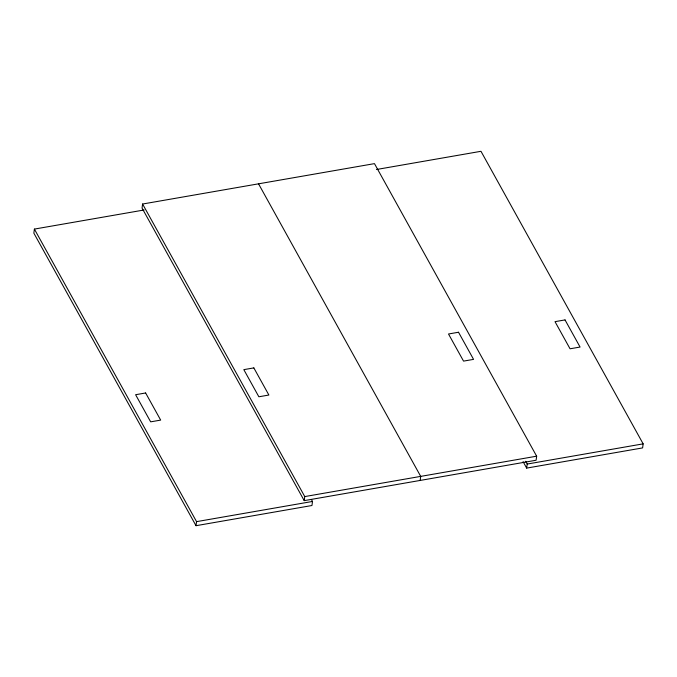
<?xml version="1.0" encoding="UTF-8"?>
<svg xmlns="http://www.w3.org/2000/svg" width="677" height="677" viewBox="0 0 677 677"><rect width="100%" height="100%" fill="white"/><g stroke="black" fill="none" stroke-linecap="round" stroke-linejoin="round"><path stroke-width="1.02" d="M144.125 209.98L34.392 229.088L33.85 233.142L196.017 525.699L311.962 505.507L312.503 501.454L311.479 499.609M142.593 204.022L142.052 208.076L304.218 500.633L536.108 460.242L536.649 456.188L374.474 163.631L142.593 204.022L304.76 496.579L304.218 500.633M196.017 525.699L196.558 521.645L34.392 229.088M420.163 480.433L420.705 476.38L258.538 183.822M376.429 169.512L480.983 151.301L643.15 443.858L642.608 447.912L526.664 468.103L527.205 464.05L525.674 461.282M304.76 496.579L536.649 456.188M196.558 521.645L312.503 501.454M527.205 464.05L643.15 443.858M523.084 461.646L526.664 468.103M253.841 367.899L243.822 369.642L258.859 396.781L268.879 395.029L253.841 367.899M458.524 332.246L448.504 333.989L463.542 361.12L473.561 359.377L458.524 332.246M145.631 392.973L135.612 394.716L150.658 421.847L160.677 420.104L145.631 392.973M565.033 319.916L555.013 321.66L570.051 348.79L580.071 347.047L565.033 319.916"/></g></svg>
